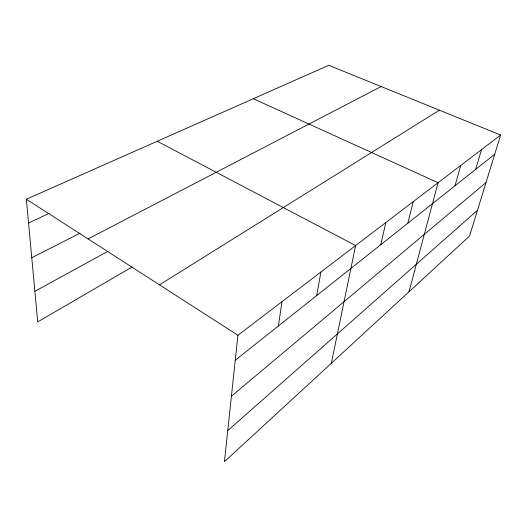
<?xml version="1.0" encoding="UTF-8"?>
<svg xmlns="http://www.w3.org/2000/svg" width="527" height="527" viewBox="0 0 527 527"><rect width="100%" height="100%" fill="white"/><g stroke="black" fill="none" stroke-linecap="round" stroke-linejoin="round"><path stroke-width="0.79" d="M500.65 135.031L237.914 335.264L224.43 461.692L469.531 236.056L500.65 135.031L328.762 65.308L26.35 199.226L37.707 321.905L132.027 267.037M278.414 325.969L281.952 301.707M316.701 295.568L320.903 272.018M331.364 363.248L355.613 245.569L157.23 141.269M380.777 244.699L385.863 222.513M407.852 223.211L413.214 201.67M409.018 291.76L438.069 182.724L253.296 98.727M455.025 185.761L460.75 165.438M475.697 169.345L481.533 149.602M227.743 430.631L477.455 210.339M231.412 396.225L486.013 182.553M235.253 360.231L494.734 154.233M159.497 284.843L439.393 110.183M34.874 291.286L108.173 251.208M88.075 238.915L381.126 86.547M31.765 257.736L80.17 233.118M28.557 223.046L49.149 213.376M26.35 199.226L237.914 335.264"/></g></svg>
